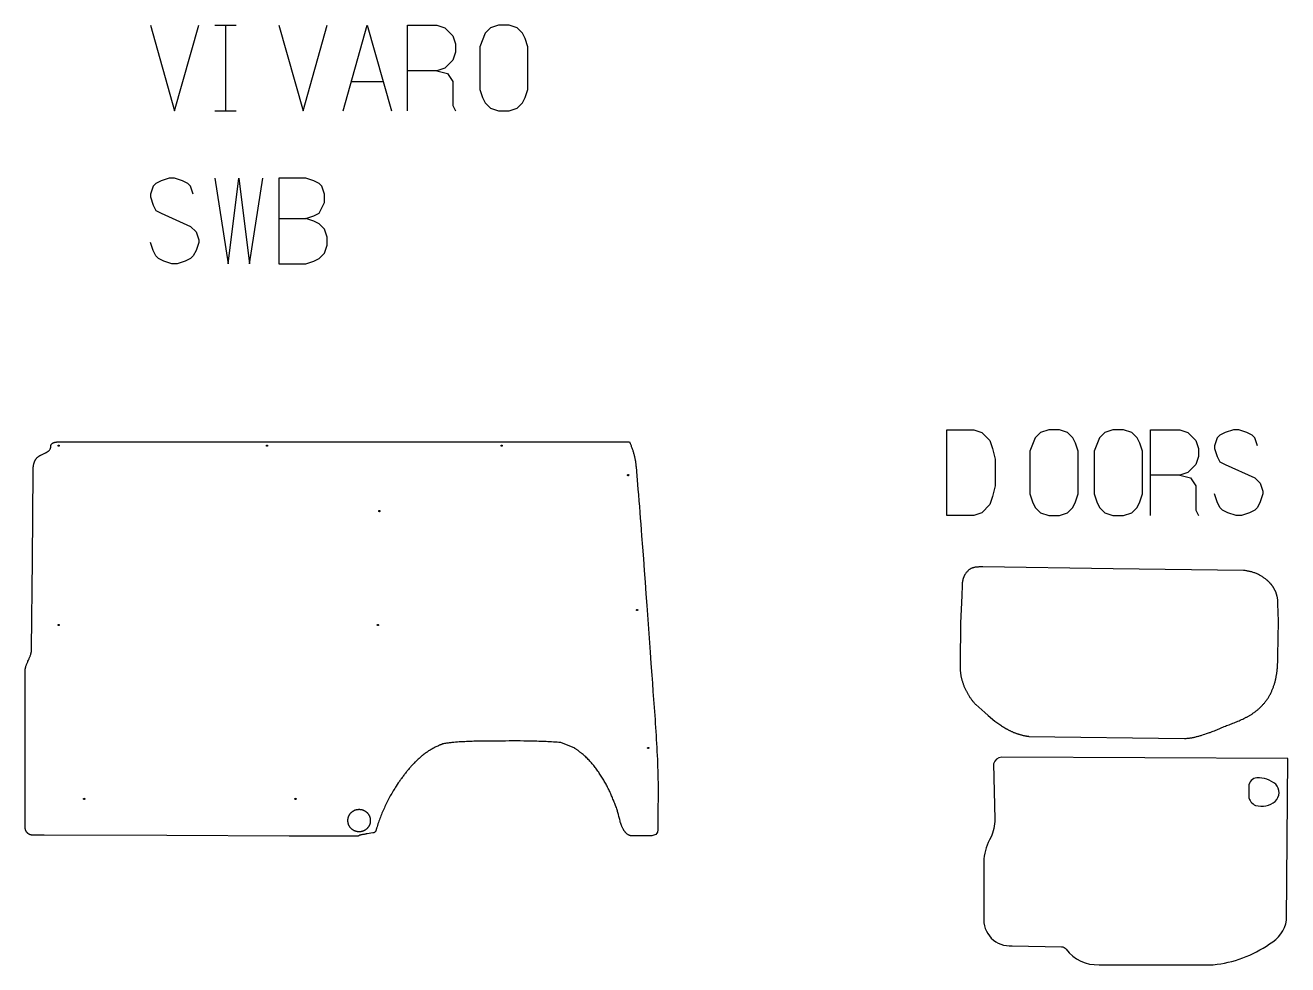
# Model space of a CAD drawing. Extents: x 0 to 7798, y -6966 to 7.
# Drawn here: x 79 to 4291, y -3254 to -121 of the extents above; entities that cross this region are included whole.
import ezdxf

# ---------------------------------------------------------------- set-up
doc = ezdxf.new("R2010")
doc.units = 0
doc.layers.add('Default_Layer', color=1, linetype='CONTINUOUS')

msp = doc.modelspace()

# ---------------------------------------------------------------- linework, layer by layer
at = {"layer": 'Default_Layer'}
for points in [[(496.8, -120.6), (577.1, -406.4), (657.5, -120.6)], [(711.1, -120.6), (782.5, -120.6)], [(746.8, -120.6), (746.8, -406.4)], [(925.4, -120.6), (1005.7, -406.4), (1086.1, -120.6)], [(1139.7, -406.4), (1220.1, -120.6), (1300.4, -406.4)], [(1354, -406.4), (1354, -120.6), (1452.2, -120.6), (1479, -129.6), (1505.8, -156.3), (1514.7, -183.1), (1514.7, -209.9), (1505.8, -236.7), (1479, -263.5), (1452.2, -272.4), (1354, -272.4)], [(1452.2, -272.4), (1487.9, -281.4), (1505.8, -308.2), (1505.8, -388.5), (1514.7, -406.4)], [(1166.5, -308.2), (1273.6, -308.2)], [(711.1, -406.4), (782.5, -406.4)], [(639.6, -684.5), (630.7, -657.7), (621.8, -648.8), (603.9, -639.8), (577.1, -630.9), (559.3, -630.9), (532.5, -639.8), (514.6, -648.8), (505.7, -657.7), (496.8, -684.5), (496.8, -693.4), (505.7, -720.2), (514.6, -738.1), (532.5, -747), (630.7, -791.6), (648.6, -809.5), (657.5, -836.3), (657.5, -845.2), (648.6, -872), (639.6, -889.9), (630.7, -898.8), (612.8, -907.7), (586.1, -916.6), (568.2, -916.6), (541.4, -907.7), (523.5, -898.8), (514.6, -889.9), (505.7, -872), (496.8, -845.2)], [(711.1, -630.9), (755.7, -916.6), (791.4, -630.9), (827.2, -916.6), (871.8, -630.9)], [(925.4, -764.8), (1014.7, -764.8), (1041.5, -755.9), (1059.3, -747), (1068.3, -729.1), (1077.2, -711.3), (1077.2, -684.5), (1068.3, -657.7), (1059.3, -648.8), (1041.5, -639.8), (1014.7, -630.9), (925.4, -630.9), (925.4, -916.6), (1014.7, -916.6), (1041.5, -907.7), (1059.3, -898.8), (1077.2, -880.9), (1086.1, -854.1), (1086.1, -827.3), (1077.2, -800.6), (1059.3, -782.7), (1041.5, -773.8), (1014.7, -764.8)], [(3833.1, -1755.4), (3833.1, -1469.6), (3931.3, -1469.6), (3958.1, -1478.5), (3984.9, -1505.3), (3993.8, -1532.1), (3993.8, -1558.9), (3984.9, -1585.7), (3958.1, -1612.5), (3931.3, -1621.4), (3833.1, -1621.4)], [(4190.3, -1523.2), (4181.3, -1496.4), (4172.4, -1487.5), (4154.5, -1478.5), (4127.7, -1469.6), (4109.9, -1469.6), (4083.1, -1478.5), (4065.2, -1487.5), (4056.3, -1496.4), (4047.4, -1523.2), (4047.4, -1532.1), (4056.3, -1558.9), (4065.2, -1576.8), (4083.1, -1585.7), (4181.3, -1630.3), (4199.2, -1648.2), (4208.1, -1675), (4208.1, -1683.9), (4199.2, -1710.7), (4190.3, -1728.6), (4181.3, -1737.5), (4163.5, -1746.4), (4136.7, -1755.4), (4118.8, -1755.4), (4092, -1746.4), (4074.2, -1737.5), (4065.2, -1728.6), (4056.3, -1710.7), (4047.4, -1683.9)], [(3931.3, -1621.4), (3967, -1630.3), (3984.9, -1657.1), (3984.9, -1737.5), (3993.8, -1755.4)]]:
    msp.add_lwpolyline(points, dxfattribs=at)
for points in [[(1755.8, -192.1), (1746.9, -165.3), (1738, -147.4), (1720.1, -129.6), (1693.3, -120.6), (1657.6, -120.6), (1630.8, -129.6), (1613, -147.4), (1595.1, -192.1), (1595.1, -334.9), (1604, -361.7), (1613, -379.6), (1630.8, -397.4), (1657.6, -406.4), (1693.3, -406.4), (1720.1, -397.4), (1738, -379.6), (1746.9, -361.7), (1755.8, -334.9), (1755.8, -192.1)], [(3154.4, -1755.4), (3154.4, -1469.6), (3243.7, -1469.6), (3270.5, -1478.5), (3297.3, -1505.3), (3306.2, -1532.1), (3315.1, -1567.8), (3315.1, -1657.1), (3306.2, -1692.9), (3297.3, -1719.6), (3270.5, -1746.4), (3243.7, -1755.4), (3154.4, -1755.4)], [(3592, -1541), (3583, -1514.3), (3574.1, -1496.4), (3556.2, -1478.5), (3529.5, -1469.6), (3493.7, -1469.6), (3466.9, -1478.5), (3449.1, -1496.4), (3431.2, -1541), (3431.2, -1683.9), (3440.2, -1710.7), (3449.1, -1728.6), (3466.9, -1746.4), (3493.7, -1755.4), (3529.5, -1755.4), (3556.2, -1746.4), (3574.1, -1728.6), (3583, -1710.7), (3592, -1683.9), (3592, -1541)], [(3806.3, -1541), (3797.3, -1514.3), (3788.4, -1496.4), (3770.6, -1478.5), (3743.8, -1469.6), (3708.1, -1469.6), (3681.3, -1478.5), (3663.4, -1496.4), (3645.5, -1541), (3645.5, -1683.9), (3654.5, -1710.7), (3663.4, -1728.6), (3681.3, -1746.4), (3708.1, -1755.4), (3743.8, -1755.4), (3770.6, -1746.4), (3788.4, -1728.6), (3797.3, -1710.7), (3806.3, -1683.9), (3806.3, -1541)], [(185.8, -1510.4), (663, -1510.4), (1140.2, -1510.4), (1617.5, -1510.4), (2094.7, -1510.4), (2095.8, -1512.8), (2096.9, -1515.3), (2098, -1517.8), (2099, -1520.3), (2100, -1522.8), (2101, -1525.3), (2102, -1527.8), (2103, -1530.3), (2103.9, -1532.9), (2104.8, -1535.4), (2105.6, -1537.9), (2106.4, -1540.5), (2107.3, -1543.1), (2108, -1545.6), (2108.8, -1548.2), (2109.5, -1550.8), (2110.2, -1553.4), (2110.8, -1556), (2111.5, -1558.6), (2112.1, -1561.3), (2112.6, -1563.9), (2113.2, -1566.5), (2113.7, -1569.2), (2114.2, -1571.8), (2114.6, -1574.5), (2115, -1577.1), (2115.4, -1579.8), (2115.7, -1582.5), (2116, -1585.2), (2116.3, -1587.9), (2116.6, -1590.6), (2116.8, -1593.3), (2123, -1668), (2124.7, -1687.4), (2126.3, -1706.8), (2127.9, -1726.2), (2129.4, -1745.5), (2131, -1764.9), (2132.5, -1784.3), (2134, -1803.7), (2135.5, -1823.1), (2138.5, -1861.9), (2141.4, -1900.7), (2144.3, -1939.5), (2147.1, -1978.3), (2149.9, -2017.1), (2152.6, -2056), (2158.1, -2133.6), (2163.6, -2211.2), (2166.4, -2250), (2169.2, -2288.8), (2171.2, -2315.6), (2173.2, -2342.4), (2175.2, -2369.2), (2177.2, -2395.9), (2178.2, -2409.3), (2179.1, -2422.7), (2180.1, -2436.1), (2181, -2449.5), (2181.9, -2462.9), (2182.8, -2476.3), (2183.7, -2489.7), (2184.5, -2503.1), (2185.3, -2516.5), (2186, -2529.9), (2186.7, -2543.3), (2187.3, -2556.7), (2187.9, -2570.2), (2188.4, -2583.6), (2188.7, -2590.3), (2188.9, -2597), (2189.1, -2603.7), (2189.3, -2610.4), (2189.5, -2617.1), (2189.7, -2623.8), (2189.8, -2630.5), (2190, -2637.2), (2190.1, -2644), (2190.2, -2650.7), (2190.2, -2657.4), (2190.3, -2664.1), (2190.3, -2670.8), (2190.4, -2677.5), (2190.3, -2684.2), (2190.3, -2691), (2190.3, -2697.7), (2190.2, -2704.4), (2190.1, -2711.1), (2190, -2717.8), (2190, -2803.9), (2188.9, -2812.3), (2186.2, -2815.6), (2182.5, -2819.6), (2169.6, -2824.3), (2098.6, -2824.3), (2097.9, -2824), (2097.1, -2823.7), (2096.4, -2823.5), (2095.6, -2823.2), (2094.9, -2822.9), (2094.2, -2822.5), (2093.5, -2822.2), (2092.8, -2821.9), (2092.1, -2821.5), (2091.5, -2821.1), (2090.8, -2820.8), (2090.1, -2820.4), (2089.5, -2820), (2088.9, -2819.5), (2087.6, -2818.7), (2086.5, -2817.8), (2085.3, -2816.8), (2084.2, -2815.8), (2083.1, -2814.8), (2082.1, -2813.7), (2081, -2812.6), (2080.1, -2811.4), (2079.1, -2810.2), (2078.2, -2809), (2077.3, -2807.7), (2076.4, -2806.4), (2075.6, -2805.1), (2074.8, -2803.7), (2074, -2802.3), (2073.3, -2800.9), (2072.5, -2799.5), (2071.8, -2798), (2071.2, -2796.5), (2070.5, -2795), (2069.8, -2793.4), (2069.2, -2791.9), (2068.6, -2790.3), (2068, -2788.7), (2067.5, -2787.1), (2066.9, -2785.5), (2066.4, -2783.8), (2065.8, -2782.2), (2065.3, -2780.5), (2064.3, -2777.1), (2063.4, -2773.7), (2062.5, -2770.3), (2061.6, -2766.8), (2059.8, -2760), (2058.1, -2753.1), (2057.2, -2749.8), (2056.3, -2746.4), (2055.4, -2743.2), (2054.4, -2739.9), (2053.9, -2738.4), (2053.4, -2736.8), (2052.9, -2735.3), (2052.4, -2733.8), (2051.1, -2730.2), (2049.8, -2726.6), (2048.4, -2723), (2047.1, -2719.5), (2045.7, -2715.9), (2044.3, -2712.3), (2042.8, -2708.7), (2041.4, -2705.1), (2039.9, -2701.5), (2038.4, -2698), (2036.9, -2694.4), (2035.3, -2690.8), (2033.8, -2687.2), (2032.2, -2683.7), (2030.6, -2680.1), (2028.9, -2676.6), (2027.2, -2673), (2025.5, -2669.5), (2023.8, -2666), (2022, -2662.5), (2020.2, -2659), (2018.4, -2655.5), (2016.6, -2652), (2014.7, -2648.5), (2012.8, -2645.1), (2010.9, -2641.7), (2008.9, -2638.3), (2006.9, -2634.9), (2004.9, -2631.5), (2002.8, -2628.2), (2000.7, -2624.8), (1998.6, -2621.5), (1996.5, -2618.2), (1994.3, -2615), (1992.1, -2611.7), (1989.8, -2608.5), (1987.5, -2605.3), (1985.2, -2602.2), (1982.9, -2599.1), (1980.5, -2596), (1978.1, -2592.9), (1975.6, -2589.8), (1973.1, -2586.8), (1970.6, -2583.8), (1968, -2580.9), (1965.4, -2578), (1962.8, -2575.1), (1960.1, -2572.3), (1957.4, -2569.5), (1954.7, -2566.7), (1951.9, -2564), (1949, -2561.3), (1946.2, -2558.6), (1943.3, -2556), (1940.3, -2553.5), (1937.3, -2550.9), (1935.8, -2549.7), (1934.3, -2548.5), (1932.8, -2547.2), (1931.2, -2546), (1929.7, -2544.8), (1928.1, -2543.6), (1926.6, -2542.5), (1925, -2541.3), (1923.4, -2540.1), (1921.8, -2539), (1920.2, -2537.9), (1918.5, -2536.8), (1916.9, -2535.6), (1915.3, -2534.6), (1913.6, -2533.5), (1911.9, -2532.4), (1912.2, -2532.1), (1865.6, -2513.1), (1859.5, -2512.6), (1853.3, -2512.2), (1847.2, -2511.8), (1841.1, -2511.4), (1834.9, -2511), (1828.8, -2510.7), (1822.7, -2510.4), (1816.5, -2510.1), (1810.3, -2509.8), (1804.2, -2509.6), (1798, -2509.3), (1791.9, -2509.1), (1785.7, -2508.9), (1779.5, -2508.8), (1773.3, -2508.6), (1767.2, -2508.5), (1761, -2508.3), (1754.8, -2508.2), (1748.6, -2508.1), (1742.5, -2508.1), (1730.1, -2507.9), (1717.8, -2507.9), (1705.4, -2507.9), (1693.1, -2507.9), (1680.8, -2508), (1668.5, -2508.1), (1656.2, -2508.3), (1643.9, -2508.4), (1619.3, -2508.5), (1606.9, -2508.6), (1600.7, -2508.6), (1594.6, -2508.7), (1588.4, -2508.8), (1582.2, -2508.9), (1576, -2509), (1569.9, -2509.2), (1563.7, -2509.4), (1557.5, -2509.6), (1551.4, -2509.9), (1545.2, -2510.2), (1539, -2510.5), (1532.9, -2510.9), (1526.7, -2511.3), (1520.6, -2511.7), (1514.5, -2512.3), (1508.4, -2512.8), (1502.2, -2513.5), (1499.2, -2513.8), (1496.1, -2514.2), (1493.1, -2514.5), (1490.1, -2514.9), (1487, -2515.3), (1484, -2515.7), (1480.9, -2516.2), (1477.9, -2516.6), (1474.9, -2517.1), (1471.8, -2517.6), (1471.3, -2517.9), (1470.7, -2518.3), (1470, -2518.6), (1469.4, -2519), (1468.7, -2519.3), (1468, -2519.6), (1466.6, -2520.1), (1465.2, -2520.7), (1463.7, -2521.2), (1462.3, -2521.8), (1460.8, -2522.3), (1457.9, -2523.6), (1455, -2524.8), (1452.2, -2526.1), (1449.3, -2527.5), (1446.5, -2528.8), (1443.7, -2530.3), (1440.9, -2531.7), (1438.2, -2533.2), (1435.5, -2534.8), (1432.8, -2536.3), (1430.1, -2538), (1427.4, -2539.6), (1424.8, -2541.3), (1422.2, -2543), (1419.6, -2544.8), (1417.1, -2546.5), (1414.5, -2548.4), (1412, -2550.2), (1409.5, -2552.1), (1407, -2554), (1404.6, -2556), (1402.1, -2557.9), (1399.7, -2559.9), (1397.3, -2562), (1394.9, -2564), (1392.6, -2566.1), (1390.3, -2568.2), (1387.9, -2570.3), (1385.7, -2572.5), (1383.4, -2574.7), (1381.1, -2576.9), (1378.9, -2579.1), (1376.7, -2581.4), (1374.5, -2583.6), (1372.3, -2585.9), (1370.2, -2588.2), (1368, -2590.6), (1365.9, -2592.9), (1363.8, -2595.3), (1361.7, -2597.7), (1359.6, -2600.1), (1357.6, -2602.5), (1355.6, -2604.9), (1353.6, -2607.4), (1351.6, -2609.8), (1349.6, -2612.3), (1347.6, -2614.8), (1345.7, -2617.3), (1343.7, -2619.8), (1341.8, -2622.3), (1339.9, -2624.9), (1338.1, -2627.4), (1336.2, -2630), (1334.3, -2632.5), (1332.5, -2635.1), (1330.7, -2637.6), (1328.9, -2640.2), (1327.1, -2642.8), (1323.6, -2648), (1320.1, -2653.2), (1316.7, -2658.3), (1314.1, -2662.4), (1311.5, -2666.4), (1309, -2670.5), (1306.5, -2674.6), (1304, -2678.8), (1301.6, -2683), (1299.1, -2687.2), (1296.8, -2691.4), (1294.4, -2695.6), (1292.1, -2699.9), (1289.8, -2704.2), (1287.6, -2708.5), (1285.4, -2712.9), (1283.2, -2717.2), (1281.1, -2721.6), (1279, -2726), (1277, -2730.4), (1274.9, -2734.9), (1273, -2739.3), (1271, -2743.8), (1269.1, -2748.3), (1267.3, -2752.8), (1265.5, -2757.3), (1263.7, -2761.9), (1262, -2766.4), (1260.3, -2771), (1258.7, -2775.5), (1257.1, -2780.1), (1255.5, -2784.7), (1254, -2789.3), (1252.6, -2793.9), (1251.2, -2798.5), (1250.8, -2799.6), (1250.4, -2800.7), (1250.2, -2801.3), (1250, -2801.9), (1249.9, -2802.5), (1249.7, -2803.1), (1249.5, -2804.2), (1249.3, -2805.3), (1249.1, -2805.8), (1248.9, -2806.3), (1248.7, -2806.8), (1248.5, -2807.3), (1248.3, -2807.8), (1248.1, -2808.3), (1247.9, -2808.8), (1247.6, -2809.3), (1247.3, -2809.7), (1247, -2810.2), (1246.7, -2810.6), (1246.4, -2811), (1246.1, -2811.4), (1245.7, -2811.8), (1245.3, -2812.1), (1244.9, -2812.5), (1244.5, -2812.8), (1244.1, -2813.1), (1243.6, -2813.3), (1243.1, -2813.6), (1242.6, -2813.8), (1242.1, -2814), (1241.6, -2814.2), (1241, -2814.4), (1240.5, -2814.5), (1239.9, -2814.6), (1239.3, -2814.6), (1238.6, -2814.7), (1219.4, -2817.3), (1218.5, -2817.6), (1217.6, -2817.9), (1216.6, -2818.1), (1215.7, -2818.4), (1214.8, -2818.6), (1213.8, -2818.8), (1211.9, -2819.1), (1209.9, -2819.4), (1208, -2819.7), (1206, -2820), (1204, -2820.3), (1202.1, -2820.6), (1201.1, -2820.8), (1200.2, -2821), (1199.2, -2821.2), (1198.3, -2821.4), (1197.3, -2821.7), (1196.4, -2822), (1195.5, -2822.3), (1194.6, -2822.6), (1193.7, -2823), (1192.8, -2823.4), (1191.9, -2823.8), (1191.1, -2824.3), (1190.2, -2824.8), (1189.4, -2825.4), (959.7, -2825.4), (550.8, -2823.6), (141.9, -2821.8), (101.2, -2821.8), (100.6, -2821.7), (100, -2821.7), (99.4, -2821.6), (98.8, -2821.5), (98.2, -2821.4), (97.6, -2821.2), (97, -2821.1), (96.4, -2820.9), (95.9, -2820.8), (95.3, -2820.6), (94.2, -2820.2), (93.1, -2819.7), (92, -2819.2), (91, -2818.6), (90, -2818), (89, -2817.3), (88.1, -2816.6), (87.2, -2815.9), (86.3, -2815.1), (85.4, -2814.2), (84.6, -2813.4), (83.9, -2812.5), (83.2, -2811.5), (82.5, -2810.5), (81.9, -2809.5), (81.3, -2808.5), (80.8, -2807.4), (80.3, -2806.3), (80.1, -2805.8), (79.9, -2805.2), (79.8, -2804.7), (79.6, -2804.1), (79.4, -2803.5), (79.3, -2802.9), (79.2, -2802.4), (79.1, -2801.8), (79, -2801.2), (78.9, -2800.6), (78.8, -2800), (78.8, -2799.4), (78.8, -2798.8), (78.8, -2798.2), (78.8, -2797.6), (78.8, -2797), (78.8, -2796.3), (78.9, -2795.7), (78.9, -2267.1), (79.1, -2266.1), (79.3, -2265), (79.6, -2263.9), (79.9, -2262.8), (80.2, -2261.7), (80.5, -2260.7), (81.1, -2258.6), (81.8, -2256.4), (82.6, -2254.4), (83.4, -2252.3), (84.2, -2250.2), (85.1, -2248.1), (86, -2246.1), (86.9, -2244), (87.8, -2242), (89.6, -2237.9), (91.5, -2233.8), (92.3, -2231.8), (93.2, -2229.7), (94.1, -2227.7), (94.9, -2225.6), (95.6, -2223.5), (96.4, -2221.5), (97, -2219.4), (97.4, -2218.3), (97.7, -2217.2), (97.9, -2216.2), (98.2, -2215.1), (98.5, -2214), (98.7, -2213), (98.9, -2211.9), (99.1, -2210.8), (99.3, -2209.7), (99.5, -2208.6), (99.6, -2207.5), (99.7, -2206.4), (99.8, -2205.3), (99.9, -2204.2), (99.9, -2203), (100, -2201.9), (100, -2200.7), (99.9, -2199.6), (102.6, -1904.1), (105.3, -1608.6), (105.2, -1606.8), (105.1, -1605), (105.1, -1603.2), (105.1, -1601.3), (105.2, -1599.5), (105.3, -1597.6), (105.4, -1595.7), (105.6, -1593.9), (105.8, -1592), (106.1, -1590.1), (106.4, -1588.3), (106.8, -1586.4), (107.2, -1584.6), (107.7, -1582.8), (108.2, -1581), (108.8, -1579.2), (109.1, -1578.4), (109.4, -1577.5), (109.7, -1576.6), (110.1, -1575.8), (110.5, -1574.9), (110.8, -1574.1), (111.2, -1573.3), (111.6, -1572.5), (112.1, -1571.7), (112.5, -1570.9), (113, -1570.1), (113.4, -1569.3), (113.9, -1568.5), (114.4, -1567.8), (114.9, -1567), (115.5, -1566.3), (116, -1565.6), (116.6, -1564.9), (117.2, -1564.2), (117.8, -1563.5), (118.4, -1562.8), (119, -1562.2), (119.7, -1561.6), (120.4, -1560.9), (121.1, -1560.3), (121.8, -1559.8), (122.5, -1559.2), (123.2, -1558.6), (124, -1558.1), (124.8, -1557.6), (125.6, -1557.1), (126.4, -1556.6), (127.5, -1556), (128.6, -1555.4), (129.7, -1554.8), (130.8, -1554.3), (133, -1553.2), (135.2, -1552.2), (139.5, -1550.2), (141.7, -1549.2), (143.9, -1548.2), (146, -1547.1), (147.1, -1546.6), (148.1, -1546), (149.2, -1545.5), (150.2, -1544.9), (151.2, -1544.3), (152.2, -1543.7), (153.2, -1543), (154.2, -1542.4), (155.2, -1541.7), (156.2, -1541), (157.2, -1540.2), (158.1, -1539.4), (159.1, -1538.6), (160, -1537.8), (160.8, -1536.1), (161.5, -1534.6), (162.2, -1533.2), (162.5, -1532.5), (162.7, -1531.9), (163, -1531.2), (163.2, -1530.5), (163.4, -1529.8), (163.6, -1529.1), (163.7, -1528.3), (163.8, -1527.5), (163.9, -1526.7), (163.9, -1525.7), (164, -1525.2), (164, -1524.7), (164.1, -1524.1), (164.1, -1523.6), (164.2, -1523.1), (164.3, -1522.7), (164.4, -1522.2), (164.6, -1521.7), (164.7, -1521.3), (164.9, -1520.9), (165, -1520.4), (165.2, -1520), (165.4, -1519.6), (165.6, -1519.2), (165.8, -1518.8), (166.1, -1518.5), (166.3, -1518.1), (166.6, -1517.8), (167.1, -1517.1), (167.7, -1516.5), (168.3, -1515.9), (169, -1515.4), (169.7, -1514.8), (170.4, -1514.4), (171.2, -1513.9), (172, -1513.5), (172.8, -1513.1), (173.6, -1512.8), (174.5, -1512.5), (175.4, -1512.2), (176.3, -1511.9), (177.2, -1511.7), (178.2, -1511.5), (179.1, -1511.3), (180.1, -1511.1), (181, -1510.9), (182, -1510.8), (182.9, -1510.7), (183.9, -1510.6), (184.9, -1510.5), (185.8, -1510.5), (185.8, -1510.4)], [(192.4, -1523.1), (192.4, -1523.3), (192.4, -1523.5), (192.3, -1523.7), (192.2, -1523.9), (192.2, -1524), (192.1, -1524.2), (191.9, -1524.4), (191.8, -1524.5), (191.7, -1524.6), (191.5, -1524.8), (191.4, -1524.9), (191.2, -1524.9), (191, -1525), (190.8, -1525.1), (190.6, -1525.1), (190.4, -1525.1), (190.2, -1525.1), (190, -1525.1), (189.8, -1525), (189.6, -1524.9), (189.4, -1524.9), (189.3, -1524.8), (189.1, -1524.6), (189, -1524.5), (188.9, -1524.4), (188.7, -1524.2), (188.6, -1524), (188.6, -1523.9), (188.5, -1523.7), (188.4, -1523.5), (188.4, -1523.3), (188.4, -1523.1), (188.4, -1522.9), (188.4, -1522.7), (188.5, -1522.5), (188.6, -1522.3), (188.6, -1522.1), (188.7, -1522), (188.9, -1521.8), (189, -1521.7), (189.1, -1521.6), (189.3, -1521.4), (189.4, -1521.3), (189.6, -1521.3), (189.8, -1521.2), (190, -1521.1), (190.2, -1521.1), (190.4, -1521.1), (190.6, -1521.1), (190.8, -1521.1), (191, -1521.2), (191.2, -1521.3), (191.4, -1521.3), (191.5, -1521.4), (191.7, -1521.6), (191.8, -1521.7), (191.9, -1521.8), (192.1, -1522), (192.2, -1522.1), (192.2, -1522.3), (192.3, -1522.5), (192.4, -1522.7), (192.4, -1522.9), (192.4, -1523.1)], [(887.4, -1523.1), (887.4, -1523.3), (887.4, -1523.5), (887.3, -1523.7), (887.2, -1523.9), (887.2, -1524), (887.1, -1524.2), (886.9, -1524.4), (886.8, -1524.5), (886.7, -1524.6), (886.5, -1524.8), (886.4, -1524.9), (886.2, -1524.9), (886, -1525), (885.8, -1525.1), (885.6, -1525.1), (885.4, -1525.1), (885.2, -1525.1), (885, -1525.1), (884.8, -1525), (884.6, -1524.9), (884.4, -1524.9), (884.3, -1524.8), (884.1, -1524.6), (884, -1524.5), (883.9, -1524.4), (883.7, -1524.2), (883.6, -1524), (883.6, -1523.9), (883.5, -1523.7), (883.4, -1523.5), (883.4, -1523.3), (883.4, -1523.1), (883.4, -1522.9), (883.4, -1522.7), (883.5, -1522.5), (883.6, -1522.3), (883.6, -1522.1), (883.7, -1522), (883.9, -1521.8), (884, -1521.7), (884.1, -1521.6), (884.3, -1521.4), (884.4, -1521.3), (884.6, -1521.3), (884.8, -1521.2), (885, -1521.1), (885.2, -1521.1), (885.4, -1521.1), (885.6, -1521.1), (885.8, -1521.1), (886, -1521.2), (886.2, -1521.3), (886.4, -1521.3), (886.5, -1521.4), (886.7, -1521.6), (886.8, -1521.7), (886.9, -1521.8), (887.1, -1522), (887.2, -1522.1), (887.2, -1522.3), (887.3, -1522.5), (887.4, -1522.7), (887.4, -1522.9), (887.4, -1523.1)], [(1670.4, -1523.1), (1670.4, -1523.3), (1670.4, -1523.5), (1670.3, -1523.7), (1670.2, -1523.9), (1670.2, -1524), (1670.1, -1524.2), (1669.9, -1524.4), (1669.8, -1524.5), (1669.7, -1524.6), (1669.5, -1524.8), (1669.4, -1524.9), (1669.2, -1524.9), (1669, -1525), (1668.8, -1525.1), (1668.6, -1525.1), (1668.4, -1525.1), (1668.2, -1525.1), (1668, -1525.1), (1667.8, -1525), (1667.6, -1524.9), (1667.4, -1524.9), (1667.3, -1524.8), (1667.1, -1524.6), (1667, -1524.5), (1666.9, -1524.4), (1666.7, -1524.2), (1666.6, -1524), (1666.6, -1523.9), (1666.5, -1523.7), (1666.4, -1523.5), (1666.4, -1523.3), (1666.4, -1523.1), (1666.4, -1522.9), (1666.4, -1522.7), (1666.5, -1522.5), (1666.6, -1522.3), (1666.6, -1522.1), (1666.7, -1522), (1666.9, -1521.8), (1667, -1521.7), (1667.1, -1521.6), (1667.3, -1521.4), (1667.4, -1521.3), (1667.6, -1521.3), (1667.8, -1521.2), (1668, -1521.1), (1668.2, -1521.1), (1668.4, -1521.1), (1668.6, -1521.1), (1668.8, -1521.1), (1669, -1521.2), (1669.2, -1521.3), (1669.4, -1521.3), (1669.5, -1521.4), (1669.7, -1521.6), (1669.8, -1521.7), (1669.9, -1521.8), (1670.1, -1522), (1670.2, -1522.1), (1670.2, -1522.3), (1670.3, -1522.5), (1670.4, -1522.7), (1670.4, -1522.9), (1670.4, -1523.1)], [(2092.4, -1621.1), (2092.4, -1621.3), (2092.4, -1621.5), (2092.3, -1621.7), (2092.2, -1621.9), (2092.2, -1622), (2092.1, -1622.2), (2091.9, -1622.4), (2091.8, -1622.5), (2091.7, -1622.6), (2091.5, -1622.8), (2091.4, -1622.9), (2091.2, -1622.9), (2091, -1623), (2090.8, -1623.1), (2090.6, -1623.1), (2090.4, -1623.1), (2090.2, -1623.1), (2090, -1623.1), (2089.8, -1623), (2089.6, -1622.9), (2089.4, -1622.9), (2089.3, -1622.8), (2089.1, -1622.6), (2089, -1622.5), (2088.9, -1622.4), (2088.7, -1622.2), (2088.6, -1622), (2088.6, -1621.9), (2088.5, -1621.7), (2088.4, -1621.5), (2088.4, -1621.3), (2088.4, -1621.1), (2088.4, -1620.9), (2088.4, -1620.7), (2088.5, -1620.5), (2088.6, -1620.3), (2088.6, -1620.1), (2088.7, -1620), (2088.9, -1619.8), (2089, -1619.7), (2089.1, -1619.6), (2089.3, -1619.4), (2089.4, -1619.3), (2089.6, -1619.3), (2089.8, -1619.2), (2090, -1619.1), (2090.2, -1619.1), (2090.4, -1619.1), (2090.6, -1619.1), (2090.8, -1619.1), (2091, -1619.2), (2091.2, -1619.3), (2091.4, -1619.3), (2091.5, -1619.4), (2091.7, -1619.6), (2091.8, -1619.7), (2091.9, -1619.8), (2092.1, -1620), (2092.2, -1620.1), (2092.2, -1620.3), (2092.3, -1620.5), (2092.4, -1620.7), (2092.4, -1620.9), (2092.4, -1621.1)], [(1262.4, -1741.1), (1262.4, -1741.3), (1262.4, -1741.5), (1262.3, -1741.7), (1262.2, -1741.9), (1262.2, -1742), (1262.1, -1742.2), (1261.9, -1742.4), (1261.8, -1742.5), (1261.7, -1742.6), (1261.5, -1742.8), (1261.4, -1742.9), (1261.2, -1742.9), (1261, -1743), (1260.8, -1743.1), (1260.6, -1743.1), (1260.4, -1743.1), (1260.2, -1743.1), (1260, -1743.1), (1259.8, -1743), (1259.6, -1742.9), (1259.4, -1742.9), (1259.3, -1742.8), (1259.1, -1742.6), (1259, -1742.5), (1258.9, -1742.4), (1258.7, -1742.2), (1258.6, -1742), (1258.6, -1741.9), (1258.5, -1741.7), (1258.4, -1741.5), (1258.4, -1741.3), (1258.4, -1741.1), (1258.4, -1740.9), (1258.4, -1740.7), (1258.5, -1740.5), (1258.6, -1740.3), (1258.6, -1740.1), (1258.7, -1740), (1258.9, -1739.8), (1259, -1739.7), (1259.1, -1739.6), (1259.3, -1739.4), (1259.4, -1739.3), (1259.6, -1739.3), (1259.8, -1739.2), (1260, -1739.1), (1260.2, -1739.1), (1260.4, -1739.1), (1260.6, -1739.1), (1260.8, -1739.1), (1261, -1739.2), (1261.2, -1739.3), (1261.4, -1739.3), (1261.5, -1739.4), (1261.7, -1739.6), (1261.8, -1739.7), (1261.9, -1739.8), (1262.1, -1740), (1262.2, -1740.1), (1262.2, -1740.3), (1262.3, -1740.5), (1262.4, -1740.7), (1262.4, -1740.9), (1262.4, -1741.1)], [(3427.8, -2492.4), (3947.3, -2499.3), (3950, -2499.2), (3952.7, -2499.1), (3955.4, -2498.9), (3958.1, -2498.7), (3960.8, -2498.4), (3963.4, -2498.1), (3966.1, -2497.7), (3968.7, -2497.3), (3971.4, -2496.9), (3974, -2496.4), (3976.6, -2495.9), (3979.2, -2495.3), (3981.8, -2494.7), (3984.4, -2494.1), (3987, -2493.5), (3989.6, -2492.8), (3992.1, -2492.1), (3994.7, -2491.4), (3997.3, -2490.7), (3999.8, -2489.9), (4002.4, -2489.1), (4004.9, -2488.3), (4010, -2486.7), (4015.1, -2485), (4020.2, -2483.3), (4030.4, -2479.8), (4032.5, -2479.1), (4034.6, -2478.3), (4036.6, -2477.6), (4038.7, -2476.8), (4042.8, -2475.2), (4046.9, -2473.6), (4051, -2472), (4055, -2470.3), (4059, -2468.6), (4063.1, -2466.9), (4071.1, -2463.4), (4075.2, -2461.7), (4079.2, -2460), (4083.3, -2458.4), (4087.4, -2456.7), (4091.6, -2455.1), (4095.7, -2453.5), (4099.9, -2452), (4104.1, -2450.4), (4108.3, -2448.8), (4112.5, -2447.2), (4116.6, -2445.5), (4120.8, -2443.8), (4124.9, -2442.1), (4129, -2440.4), (4133, -2438.6), (4137, -2436.8), (4141, -2434.9), (4145, -2433), (4147, -2432), (4149, -2431), (4150.9, -2430), (4152.9, -2429), (4154.8, -2428), (4156.7, -2426.9), (4158.6, -2425.9), (4160.5, -2424.8), (4162.4, -2423.7), (4164.3, -2422.6), (4166.2, -2421.4), (4168.1, -2420.3), (4169.9, -2419.1), (4171.8, -2418), (4173.6, -2416.8), (4175.4, -2415.5), (4177.2, -2414.3), (4179, -2413.1), (4180.8, -2411.8), (4182.5, -2410.5), (4184.3, -2409.2), (4186, -2407.8), (4187.7, -2406.5), (4189.5, -2405.1), (4191.2, -2403.7), (4192.8, -2402.2), (4194.5, -2400.8), (4196.2, -2399.3), (4197.8, -2397.8), (4199.4, -2396.3), (4201, -2394.8), (4202.6, -2393.2), (4204.2, -2391.6), (4205.7, -2390), (4207.3, -2388.3), (4208.8, -2386.6), (4210.3, -2384.9), (4211.8, -2383.2), (4213.3, -2381.4), (4214.7, -2379.7), (4216.4, -2377.6), (4218, -2375.4), (4219.6, -2373.3), (4221.1, -2371.2), (4222.6, -2369), (4224.1, -2366.8), (4225.5, -2364.6), (4226.9, -2362.4), (4228.2, -2360.2), (4229.5, -2358), (4230.8, -2355.8), (4232.1, -2353.5), (4233.3, -2351.2), (4234.4, -2348.9), (4235.6, -2346.7), (4236.7, -2344.3), (4237.8, -2342), (4238.8, -2339.7), (4239.8, -2337.4), (4240.8, -2335), (4241.7, -2332.6), (4242.6, -2330.3), (4243.5, -2327.9), (4244.4, -2325.5), (4245.2, -2323.1), (4246, -2320.7), (4246.7, -2318.2), (4247.5, -2315.8), (4248.2, -2313.4), (4248.9, -2310.9), (4249.5, -2308.5), (4250.1, -2306), (4250.7, -2303.5), (4251.3, -2301), (4251.8, -2298.5), (4252.3, -2296), (4252.8, -2293.5), (4253.3, -2291), (4253.7, -2288.5), (4254.1, -2286), (4254.5, -2283.4), (4254.9, -2280.9), (4255.3, -2278.3), (4255.6, -2275.8), (4255.9, -2273.2), (4256.2, -2270.6), (4256.4, -2268.1), (4256.7, -2265.5), (4256.9, -2262.9), (4257.1, -2260.3), (4257.2, -2257.8), (4257.4, -2255.2), (4257.5, -2252.6), (4257.7, -2250), (4257.8, -2247.4), (4257.8, -2244.8), (4257.9, -2242.1), (4257.9, -2239.5), (4258, -2236.9), (4258, -2234.3), (4258, -2231.7), (4258, -2229.1), (4257.9, -2223.8), (4258, -2223.8), (4260.8, -2108), (4258.6, -2050), (4258.6, -2048.6), (4258.6, -2047.1), (4258.6, -2045.7), (4258.5, -2044.2), (4258.5, -2042.8), (4258.4, -2041.3), (4258.3, -2039.9), (4258.2, -2038.5), (4258, -2037.1), (4257.9, -2035.7), (4257.7, -2034.3), (4257.5, -2032.9), (4257.3, -2031.5), (4257, -2030.2), (4256.8, -2028.8), (4256.5, -2027.4), (4256.2, -2026.1), (4255.9, -2024.8), (4255.5, -2023.4), (4255.2, -2022.1), (4254.8, -2020.8), (4254.4, -2019.5), (4254, -2018.2), (4253.6, -2016.9), (4253.1, -2015.6), (4252.7, -2014.3), (4252.2, -2013.1), (4251.7, -2011.8), (4251.2, -2010.6), (4250.6, -2009.3), (4250.1, -2008.1), (4249.5, -2006.9), (4248.9, -2005.7), (4248.3, -2004.5), (4247.7, -2003.3), (4247.1, -2002.1), (4246.4, -2000.9), (4245.8, -1999.7), (4245.1, -1998.6), (4244.4, -1997.4), (4243.7, -1996.3), (4243, -1995.1), (4242.2, -1994), (4241.5, -1992.9), (4240.7, -1991.8), (4239.9, -1990.7), (4239.1, -1989.6), (4238.3, -1988.6), (4237.5, -1987.5), (4236.7, -1986.4), (4235.8, -1985.4), (4235, -1984.4), (4234.1, -1983.3), (4233.2, -1982.3), (4232.3, -1981.3), (4231.4, -1980.3), (4230.5, -1979.4), (4229.5, -1978.4), (4228.6, -1977.4), (4227.6, -1976.5), (4226.6, -1975.5), (4225.7, -1974.6), (4224.7, -1973.7), (4223.7, -1972.8), (4222.6, -1971.9), (4221.6, -1971), (4220.6, -1970.1), (4219.5, -1969.2), (4217.4, -1967.5), (4215.2, -1965.9), (4213, -1964.3), (4210.8, -1962.7), (4208.5, -1961.2), (4206.2, -1959.7), (4203.8, -1958.3), (4201.5, -1956.9), (4199.1, -1955.5), (4196.6, -1954.3), (4194.2, -1953), (4191.7, -1951.8), (4189.2, -1950.7), (4186.6, -1949.6), (4184.1, -1948.5), (4181.5, -1947.6), (4178.9, -1946.6), (4176.3, -1945.7), (4173.6, -1944.9), (4171, -1944.1), (4168.3, -1943.4), (4165.7, -1942.7), (4163, -1942.1), (4160.3, -1941.5), (4157.6, -1941), (4154.9, -1940.5), (4152.2, -1940.1), (4149.4, -1939.8), (4146.7, -1939.5), (4144, -1939.2), (4144, -1939.1), (3708.8, -1933.3), (3273.6, -1927.5), (3270.2, -1927.4), (3266.9, -1927.4), (3263.6, -1927.4), (3262, -1927.5), (3260.4, -1927.5), (3258.8, -1927.6), (3257.2, -1927.7), (3255.6, -1927.8), (3254.1, -1927.9), (3252.6, -1928), (3251.1, -1928.2), (3249.6, -1928.4), (3248.1, -1928.7), (3246.6, -1928.9), (3245.1, -1929.2), (3243.7, -1929.6), (3242.3, -1929.9), (3240.9, -1930.3), (3239.5, -1930.8), (3238.1, -1931.3), (3236.8, -1931.8), (3235.4, -1932.4), (3234.1, -1933.1), (3232.8, -1933.7), (3231.5, -1934.5), (3230.3, -1935.3), (3229, -1936.1), (3227.8, -1937), (3226.6, -1938), (3225, -1939.6), (3223.4, -1941.2), (3221.9, -1942.9), (3220.4, -1944.6), (3218.9, -1946.4), (3217.5, -1948.2), (3216.1, -1950), (3214.8, -1951.9), (3214.2, -1953), (3213.6, -1954), (3213.1, -1955.1), (3212.5, -1956.2), (3212, -1957.3), (3211.5, -1958.4), (3211, -1959.5), (3210.5, -1960.6), (3210.1, -1961.8), (3209.6, -1962.9), (3209.2, -1964.1), (3208.8, -1965.2), (3208.4, -1966.4), (3208, -1967.5), (3207.7, -1968.7), (3207.4, -1969.9), (3207, -1971), (3206.8, -1972.2), (3206.5, -1973.4), (3206.2, -1974.6), (3206, -1975.8), (3205.8, -1977), (3205.6, -1978.2), (3205.4, -1979.4), (3205.3, -1980.6), (3205.1, -1981.8), (3205, -1983), (3205, -1984.3), (3204.9, -1985.5), (3204.8, -1986.7), (3204.8, -1987.9), (3204.8, -1989.1), (3203.6, -2022.7), (3199.8, -2114.8), (3198.1, -2249.1), (3197.9, -2251.5), (3197.9, -2253.8), (3197.8, -2256.2), (3197.8, -2258.5), (3197.8, -2260.9), (3197.9, -2263.2), (3197.9, -2265.6), (3198.1, -2267.9), (3198.2, -2270.3), (3198.4, -2272.6), (3198.6, -2274.9), (3198.9, -2277.3), (3199.2, -2279.6), (3199.5, -2281.9), (3199.8, -2284.2), (3200.2, -2286.6), (3200.6, -2288.9), (3201, -2291.2), (3201.5, -2293.5), (3202, -2295.8), (3202.5, -2298.1), (3203.1, -2300.4), (3203.7, -2302.7), (3204.3, -2304.9), (3204.9, -2307.2), (3205.6, -2309.4), (3206.3, -2311.7), (3207.1, -2313.9), (3207.8, -2316.2), (3208.6, -2318.4), (3209.4, -2320.6), (3210.3, -2322.8), (3211.1, -2325), (3212, -2327.2), (3212.9, -2329.4), (3213.9, -2331.5), (3214.9, -2333.7), (3215.9, -2335.8), (3216.9, -2338), (3217.9, -2340.1), (3219, -2342.2), (3220.1, -2344.3), (3221.2, -2346.3), (3222.4, -2348.4), (3223.6, -2350.4), (3224.8, -2352.5), (3226, -2354.5), (3227.2, -2356.5), (3228.5, -2358.5), (3229.8, -2360.5), (3231.1, -2362.4), (3232.4, -2364.4), (3233.8, -2366.3), (3235.2, -2368.2), (3236.6, -2370.1), (3238, -2372), (3239.4, -2373.8), (3240.9, -2375.7), (3242.4, -2377.5), (3243.9, -2379.3), (3245.4, -2381.1), (3246.9, -2382.8), (3248.5, -2384.6), (3250.1, -2386.3), (3250.1, -2386.3), (3280.8, -2413.3), (3292.3, -2422.6), (3314.5, -2441.9), (3317.6, -2444.2), (3320.7, -2446.6), (3323.9, -2448.9), (3327.1, -2451.2), (3330.3, -2453.4), (3333.5, -2455.6), (3336.8, -2457.8), (3340.1, -2459.9), (3343.5, -2462), (3346.9, -2464), (3350.3, -2466), (3352, -2467), (3353.7, -2467.9), (3355.4, -2468.9), (3357.2, -2469.8), (3358.9, -2470.7), (3360.7, -2471.6), (3362.4, -2472.5), (3364.2, -2473.4), (3366, -2474.2), (3367.8, -2475.1), (3369.5, -2475.9), (3371.3, -2476.7), (3373.1, -2477.5), (3374.9, -2478.3), (3376.8, -2479.1), (3378.6, -2479.8), (3380.4, -2480.5), (3382.2, -2481.2), (3384.1, -2481.9), (3385.9, -2482.6), (3387.8, -2483.3), (3389.6, -2483.9), (3391.5, -2484.5), (3393.3, -2485.1), (3395.2, -2485.7), (3397.1, -2486.3), (3399, -2486.8), (3400.9, -2487.3), (3402.8, -2487.9), (3404.7, -2488.3), (3406.6, -2488.8), (3408.5, -2489.2), (3410.4, -2489.7), (3412.3, -2490.1), (3414.2, -2490.5), (3416.1, -2490.8), (3418.1, -2491.1), (3420, -2491.5), (3422, -2491.8), (3423.9, -2492), (3425.9, -2492.3), (3427.8, -2492.5), (3427.8, -2492.4)], [(2122.4, -2071.1), (2122.4, -2071.3), (2122.4, -2071.5), (2122.3, -2071.7), (2122.2, -2071.9), (2122.2, -2072), (2122.1, -2072.2), (2121.9, -2072.4), (2121.8, -2072.5), (2121.7, -2072.6), (2121.5, -2072.8), (2121.4, -2072.9), (2121.2, -2072.9), (2121, -2073), (2120.8, -2073.1), (2120.6, -2073.1), (2120.4, -2073.1), (2120.2, -2073.1), (2120, -2073.1), (2119.8, -2073), (2119.6, -2072.9), (2119.4, -2072.9), (2119.3, -2072.8), (2119.1, -2072.6), (2119, -2072.5), (2118.9, -2072.4), (2118.7, -2072.2), (2118.6, -2072), (2118.6, -2071.9), (2118.5, -2071.7), (2118.4, -2071.5), (2118.4, -2071.3), (2118.4, -2071.1), (2118.4, -2070.9), (2118.4, -2070.7), (2118.5, -2070.5), (2118.6, -2070.3), (2118.6, -2070.1), (2118.7, -2070), (2118.9, -2069.8), (2119, -2069.7), (2119.1, -2069.6), (2119.3, -2069.4), (2119.4, -2069.3), (2119.6, -2069.3), (2119.8, -2069.2), (2120, -2069.1), (2120.2, -2069.1), (2120.4, -2069.1), (2120.6, -2069.1), (2120.8, -2069.1), (2121, -2069.2), (2121.2, -2069.3), (2121.4, -2069.3), (2121.5, -2069.4), (2121.7, -2069.6), (2121.8, -2069.7), (2121.9, -2069.8), (2122.1, -2070), (2122.2, -2070.1), (2122.2, -2070.3), (2122.3, -2070.5), (2122.4, -2070.7), (2122.4, -2070.9), (2122.4, -2071.1)], [(192.4, -2121.1), (192.4, -2121.3), (192.4, -2121.5), (192.3, -2121.7), (192.2, -2121.9), (192.2, -2122), (192.1, -2122.2), (191.9, -2122.4), (191.8, -2122.5), (191.7, -2122.6), (191.5, -2122.8), (191.4, -2122.9), (191.2, -2122.9), (191, -2123), (190.8, -2123.1), (190.6, -2123.1), (190.4, -2123.1), (190.2, -2123.1), (190, -2123.1), (189.8, -2123), (189.6, -2122.9), (189.4, -2122.9), (189.3, -2122.8), (189.1, -2122.6), (189, -2122.5), (188.9, -2122.4), (188.7, -2122.2), (188.6, -2122), (188.6, -2121.9), (188.5, -2121.7), (188.4, -2121.5), (188.4, -2121.3), (188.4, -2121.1), (188.4, -2120.9), (188.4, -2120.7), (188.5, -2120.5), (188.6, -2120.3), (188.6, -2120.1), (188.7, -2120), (188.9, -2119.8), (189, -2119.7), (189.1, -2119.6), (189.3, -2119.4), (189.4, -2119.3), (189.6, -2119.3), (189.8, -2119.2), (190, -2119.1), (190.2, -2119.1), (190.4, -2119.1), (190.6, -2119.1), (190.8, -2119.1), (191, -2119.2), (191.2, -2119.3), (191.4, -2119.3), (191.5, -2119.4), (191.7, -2119.6), (191.8, -2119.7), (191.9, -2119.8), (192.1, -2120), (192.2, -2120.1), (192.2, -2120.3), (192.3, -2120.5), (192.4, -2120.7), (192.4, -2120.9), (192.4, -2121.1)], [(1257.4, -2121.1), (1257.4, -2121.3), (1257.4, -2121.5), (1257.3, -2121.7), (1257.2, -2121.9), (1257.2, -2122), (1257.1, -2122.2), (1256.9, -2122.4), (1256.8, -2122.5), (1256.7, -2122.6), (1256.5, -2122.8), (1256.4, -2122.9), (1256.2, -2122.9), (1256, -2123), (1255.8, -2123.1), (1255.6, -2123.1), (1255.4, -2123.1), (1255.2, -2123.1), (1255, -2123.1), (1254.8, -2123), (1254.6, -2122.9), (1254.4, -2122.9), (1254.3, -2122.8), (1254.1, -2122.6), (1254, -2122.5), (1253.9, -2122.4), (1253.7, -2122.2), (1253.6, -2122), (1253.6, -2121.9), (1253.5, -2121.7), (1253.4, -2121.5), (1253.4, -2121.3), (1253.4, -2121.1), (1253.4, -2120.9), (1253.4, -2120.7), (1253.5, -2120.5), (1253.6, -2120.3), (1253.6, -2120.1), (1253.7, -2120), (1253.9, -2119.8), (1254, -2119.7), (1254.1, -2119.6), (1254.3, -2119.4), (1254.4, -2119.3), (1254.6, -2119.3), (1254.8, -2119.2), (1255, -2119.1), (1255.2, -2119.1), (1255.4, -2119.1), (1255.6, -2119.1), (1255.8, -2119.1), (1256, -2119.2), (1256.2, -2119.3), (1256.4, -2119.3), (1256.5, -2119.4), (1256.7, -2119.6), (1256.8, -2119.7), (1256.9, -2119.8), (1257.1, -2120), (1257.2, -2120.1), (1257.2, -2120.3), (1257.3, -2120.5), (1257.4, -2120.7), (1257.4, -2120.9), (1257.4, -2121.1)], [(2159.4, -2531.1), (2159.4, -2531.3), (2159.4, -2531.5), (2159.3, -2531.7), (2159.2, -2531.9), (2159.2, -2532), (2159.1, -2532.2), (2158.9, -2532.4), (2158.8, -2532.5), (2158.7, -2532.6), (2158.5, -2532.8), (2158.4, -2532.9), (2158.2, -2532.9), (2158, -2533), (2157.8, -2533.1), (2157.6, -2533.1), (2157.4, -2533.1), (2157.2, -2533.1), (2157, -2533.1), (2156.8, -2533), (2156.6, -2532.9), (2156.4, -2532.9), (2156.3, -2532.8), (2156.1, -2532.6), (2156, -2532.5), (2155.9, -2532.4), (2155.7, -2532.2), (2155.6, -2532), (2155.6, -2531.9), (2155.5, -2531.7), (2155.4, -2531.5), (2155.4, -2531.3), (2155.4, -2531.1), (2155.4, -2530.9), (2155.4, -2530.7), (2155.5, -2530.5), (2155.6, -2530.3), (2155.6, -2530.1), (2155.7, -2530), (2155.9, -2529.8), (2156, -2529.7), (2156.1, -2529.6), (2156.3, -2529.4), (2156.4, -2529.3), (2156.6, -2529.3), (2156.8, -2529.2), (2157, -2529.1), (2157.2, -2529.1), (2157.4, -2529.1), (2157.6, -2529.1), (2157.8, -2529.1), (2158, -2529.2), (2158.2, -2529.3), (2158.4, -2529.3), (2158.5, -2529.4), (2158.7, -2529.6), (2158.8, -2529.7), (2158.9, -2529.8), (2159.1, -2530), (2159.2, -2530.1), (2159.2, -2530.3), (2159.3, -2530.5), (2159.4, -2530.7), (2159.4, -2530.9), (2159.4, -2531.1)], [(277.4, -2701.1), (277.4, -2701.3), (277.4, -2701.5), (277.3, -2701.7), (277.2, -2701.9), (277.2, -2702), (277.1, -2702.2), (276.9, -2702.4), (276.8, -2702.5), (276.7, -2702.6), (276.5, -2702.8), (276.4, -2702.9), (276.2, -2702.9), (276, -2703), (275.8, -2703.1), (275.6, -2703.1), (275.4, -2703.1), (275.2, -2703.1), (275, -2703.1), (274.8, -2703), (274.6, -2702.9), (274.4, -2702.9), (274.3, -2702.8), (274.1, -2702.6), (274, -2702.5), (273.9, -2702.4), (273.7, -2702.2), (273.6, -2702), (273.6, -2701.9), (273.5, -2701.7), (273.4, -2701.5), (273.4, -2701.3), (273.4, -2701.1), (273.4, -2700.9), (273.4, -2700.7), (273.5, -2700.5), (273.6, -2700.3), (273.6, -2700.1), (273.7, -2700), (273.9, -2699.8), (274, -2699.7), (274.1, -2699.6), (274.3, -2699.4), (274.4, -2699.3), (274.6, -2699.3), (274.8, -2699.2), (275, -2699.1), (275.2, -2699.1), (275.4, -2699.1), (275.6, -2699.1), (275.8, -2699.1), (276, -2699.2), (276.2, -2699.3), (276.4, -2699.3), (276.5, -2699.4), (276.7, -2699.6), (276.8, -2699.7), (276.9, -2699.8), (277.1, -2700), (277.2, -2700.1), (277.2, -2700.3), (277.3, -2700.5), (277.4, -2700.7), (277.4, -2700.9), (277.4, -2701.1)], [(982.4, -2701.1), (982.4, -2701.3), (982.4, -2701.5), (982.3, -2701.7), (982.2, -2701.9), (982.2, -2702), (982.1, -2702.2), (981.9, -2702.4), (981.8, -2702.5), (981.7, -2702.6), (981.5, -2702.8), (981.4, -2702.9), (981.2, -2702.9), (981, -2703), (980.8, -2703.1), (980.6, -2703.1), (980.4, -2703.1), (980.2, -2703.1), (980, -2703.1), (979.8, -2703), (979.6, -2702.9), (979.4, -2702.9), (979.3, -2702.8), (979.1, -2702.6), (979, -2702.5), (978.9, -2702.4), (978.7, -2702.2), (978.6, -2702), (978.6, -2701.9), (978.5, -2701.7), (978.4, -2701.5), (978.4, -2701.3), (978.4, -2701.1), (978.4, -2700.9), (978.4, -2700.7), (978.5, -2700.5), (978.6, -2700.3), (978.6, -2700.1), (978.7, -2700), (978.9, -2699.8), (979, -2699.7), (979.1, -2699.6), (979.3, -2699.4), (979.4, -2699.3), (979.6, -2699.3), (979.8, -2699.2), (980, -2699.1), (980.2, -2699.1), (980.4, -2699.1), (980.6, -2699.1), (980.8, -2699.1), (981, -2699.2), (981.2, -2699.3), (981.4, -2699.3), (981.5, -2699.4), (981.7, -2699.6), (981.8, -2699.7), (981.9, -2699.8), (982.1, -2700), (982.2, -2700.1), (982.2, -2700.3), (982.3, -2700.5), (982.4, -2700.7), (982.4, -2700.9), (982.4, -2701.1)], [(1230.2, -2773.3), (1230.2, -2774.3), (1230.2, -2775.3), (1230.1, -2776.2), (1230, -2777.2), (1229.9, -2778.1), (1229.8, -2779), (1229.7, -2780), (1229.5, -2780.9), (1229.3, -2781.8), (1229.1, -2782.7), (1228.8, -2783.6), (1228.6, -2784.5), (1228.3, -2785.4), (1228, -2786.2), (1227.6, -2787.1), (1227.3, -2787.9), (1226.9, -2788.8), (1226.5, -2789.6), (1226.1, -2790.4), (1225.7, -2791.2), (1225.3, -2792), (1224.8, -2792.8), (1224.3, -2793.5), (1223.8, -2794.3), (1223.3, -2795), (1222.8, -2795.8), (1222.2, -2796.5), (1221.7, -2797.2), (1221.1, -2797.9), (1220.5, -2798.5), (1219.9, -2799.2), (1219.3, -2799.8), (1218.6, -2800.5), (1218, -2801.1), (1217.3, -2801.7), (1216.6, -2802.3), (1215.9, -2802.8), (1215.2, -2803.4), (1214.4, -2803.9), (1213.7, -2804.4), (1213, -2804.9), (1212.2, -2805.4), (1211.4, -2805.9), (1210.6, -2806.3), (1209.8, -2806.7), (1209, -2807.1), (1208.2, -2807.5), (1207.3, -2807.9), (1206.5, -2808.2), (1205.6, -2808.5), (1204.8, -2808.9), (1203.9, -2809.1), (1203, -2809.4), (1202.1, -2809.6), (1201.2, -2809.9), (1200.3, -2810.1), (1199.4, -2810.2), (1198.5, -2810.4), (1197.5, -2810.5), (1196.6, -2810.6), (1195.6, -2810.7), (1194.7, -2810.8), (1193.7, -2810.8), (1192.7, -2810.8), (1191.8, -2810.8), (1190.8, -2810.8), (1189.9, -2810.7), (1188.9, -2810.6), (1188, -2810.5), (1187, -2810.4), (1186.1, -2810.2), (1185.2, -2810.1), (1184.3, -2809.9), (1183.4, -2809.6), (1182.5, -2809.4), (1181.6, -2809.1), (1180.7, -2808.9), (1179.8, -2808.5), (1179, -2808.2), (1178.1, -2807.9), (1177.3, -2807.5), (1176.5, -2807.1), (1175.7, -2806.7), (1174.9, -2806.3), (1174.1, -2805.9), (1173.3, -2805.4), (1172.5, -2804.9), (1171.8, -2804.4), (1171, -2803.9), (1170.3, -2803.4), (1169.6, -2802.8), (1168.9, -2802.3), (1168.2, -2801.7), (1167.5, -2801.1), (1166.9, -2800.5), (1166.2, -2799.8), (1165.6, -2799.2), (1165, -2798.5), (1164.4, -2797.9), (1163.8, -2797.2), (1163.2, -2796.5), (1162.7, -2795.8), (1162.2, -2795), (1161.6, -2794.3), (1161.1, -2793.5), (1160.7, -2792.8), (1160.2, -2792), (1159.8, -2791.2), (1159.3, -2790.4), (1158.9, -2789.6), (1158.6, -2788.8), (1158.2, -2787.9), (1157.8, -2787.1), (1157.5, -2786.2), (1157.2, -2785.4), (1156.9, -2784.5), (1156.7, -2783.6), (1156.4, -2782.7), (1156.2, -2781.8), (1156, -2780.9), (1155.8, -2780), (1155.7, -2779), (1155.5, -2778.1), (1155.4, -2777.2), (1155.3, -2776.2), (1155.3, -2775.3), (1155.3, -2774.3), (1155.2, -2773.3), (1155.3, -2772.4), (1155.3, -2771.4), (1155.3, -2770.4), (1155.4, -2769.5), (1155.5, -2768.5), (1155.7, -2767.6), (1155.8, -2766.7), (1156, -2765.8), (1156.2, -2764.9), (1156.4, -2764), (1156.7, -2763.1), (1156.9, -2762.2), (1157.2, -2761.3), (1157.5, -2760.4), (1157.8, -2759.6), (1158.2, -2758.7), (1158.6, -2757.9), (1158.9, -2757.1), (1159.3, -2756.3), (1159.8, -2755.5), (1160.2, -2754.7), (1160.7, -2753.9), (1161.1, -2753.1), (1161.6, -2752.4), (1162.2, -2751.6), (1162.7, -2750.9), (1163.2, -2750.2), (1163.8, -2749.5), (1164.4, -2748.8), (1165, -2748.1), (1165.6, -2747.5), (1166.2, -2746.8), (1166.9, -2746.2), (1167.5, -2745.6), (1168.2, -2745), (1168.9, -2744.4), (1169.6, -2743.8), (1170.3, -2743.3), (1171, -2742.7), (1171.8, -2742.2), (1172.5, -2741.7), (1173.3, -2741.3), (1174.1, -2740.8), (1174.9, -2740.4), (1175.7, -2739.9), (1176.5, -2739.5), (1177.3, -2739.1), (1178.1, -2738.8), (1179, -2738.4), (1179.8, -2738.1), (1180.7, -2737.8), (1181.6, -2737.5), (1182.5, -2737.2), (1183.4, -2737), (1184.3, -2736.8), (1185.2, -2736.6), (1186.1, -2736.4), (1187, -2736.3), (1188, -2736.1), (1188.9, -2736), (1189.9, -2735.9), (1190.8, -2735.9), (1191.8, -2735.8), (1192.7, -2735.8), (1193.7, -2735.8), (1194.7, -2735.9), (1195.6, -2735.9), (1196.6, -2736), (1197.5, -2736.1), (1198.5, -2736.3), (1199.4, -2736.4), (1200.3, -2736.6), (1201.2, -2736.8), (1202.1, -2737), (1203, -2737.2), (1203.9, -2737.5), (1204.8, -2737.8), (1205.6, -2738.1), (1206.5, -2738.4), (1207.3, -2738.8), (1208.2, -2739.1), (1209, -2739.5), (1209.8, -2739.9), (1210.6, -2740.4), (1211.4, -2740.8), (1212.2, -2741.3), (1213, -2741.7), (1213.7, -2742.2), (1214.4, -2742.7), (1215.2, -2743.3), (1215.9, -2743.8), (1216.6, -2744.4), (1217.3, -2745), (1218, -2745.6), (1218.6, -2746.2), (1219.3, -2746.8), (1219.9, -2747.5), (1220.5, -2748.1), (1221.1, -2748.8), (1221.7, -2749.5), (1222.2, -2750.2), (1222.8, -2750.9), (1223.3, -2751.6), (1223.8, -2752.4), (1224.3, -2753.1), (1224.8, -2753.9), (1225.3, -2754.7), (1225.7, -2755.5), (1226.1, -2756.3), (1226.5, -2757.1), (1226.9, -2757.9), (1227.3, -2758.7), (1227.6, -2759.6), (1228, -2760.4), (1228.3, -2761.3), (1228.6, -2762.2), (1228.8, -2763.1), (1229.1, -2764), (1229.3, -2764.9), (1229.5, -2765.8), (1229.7, -2766.7), (1229.8, -2767.6), (1229.9, -2768.5), (1230, -2769.5), (1230.1, -2770.4), (1230.2, -2771.4), (1230.2, -2772.4), (1230.2, -2773.3)]]:
    msp.add_lwpolyline(points, close=True, dxfattribs=at)
for points in [[(3277.6, -3095.6, 0.225377), (3302.2, -3165.6, 0.225377), (3372, -3190.8), (3536.6, -3194, -0.234669), (3552.3, -3202.2, 0.254978), (3661.9, -3254), (4043, -3254, 0.131004), (4230.7, -3184.6, 0.228384), (4287.4, -3105.4), (4289.4, -2836.1), (4291.4, -2566.7), (3337.1, -2562, 0.340058), (3310, -2584), (3314.3, -2768.7, -0.105737), (3300.7, -2829.7, 0.114933), (3277.6, -2901.5), (3277.6, -3095.6)], [(4161, -2692.9, 0.276506), (4184.3, -2722.7, 0.243649), (4249.3, -2709.4, 0.418819), (4251.3, -2652.1, 0.180504), (4188.5, -2630.6, 0.392798), (4161.5, -2659.3), (4161, -2692.9)]]:
    msp.add_lwpolyline(points, format="xyb", close=True, dxfattribs=at)

doc.saveas('drawing.dxf')
